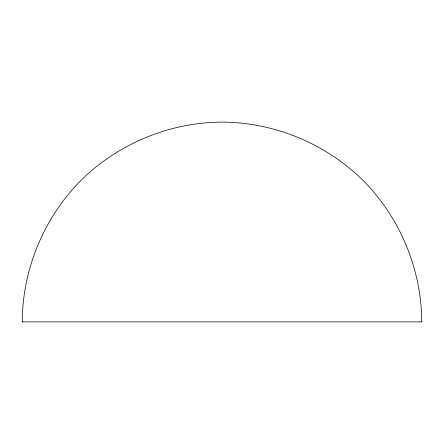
<?xml version="1.0" encoding="UTF-8"?>
<svg xmlns="http://www.w3.org/2000/svg" width="444" height="444" viewBox="0 0 444 444"><rect width="100%" height="100%" fill="white"/><g stroke="black" fill="none" stroke-linecap="round" stroke-linejoin="round"><path stroke-width="0.67" d="M22.25 321.878C22.444 269.453 43.823 217.838 80.753 180.63C117.96 143.701 169.575 122.322 222 122.122C274.425 122.322 326.04 143.701 363.248 180.63C400.177 217.838 421.556 269.453 421.75 321.878M22.2 321.878L421.8 321.878"/></g></svg>
